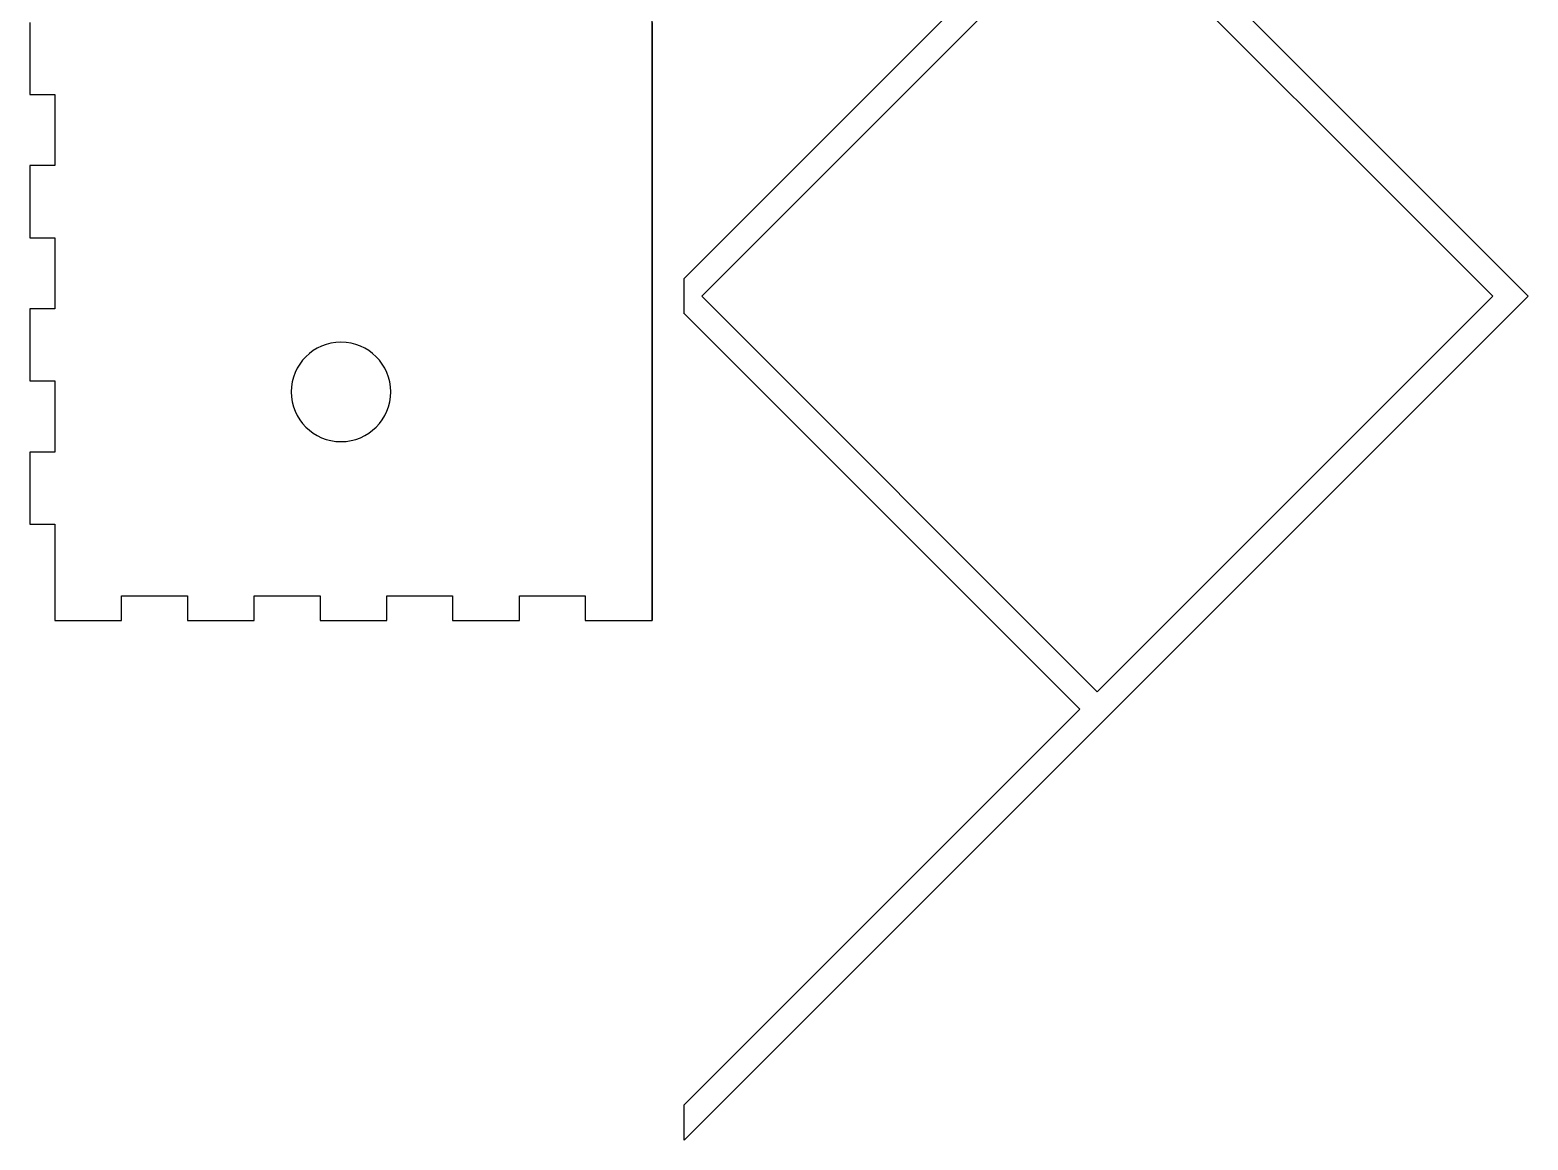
# Model space of a CAD drawing. Extents: x 0.2 to 23.8, y -15.9 to -0.1.
# Drawn here: x 16.29 to 23.82, y -15.24 to -9.66 of the extents above; entities that cross this region are included whole.
import ezdxf

# ---------------------------------------------------------------- set-up
doc = ezdxf.new("R2010")
doc.units = 0
doc.layers.add('LAYER_1', color=7, linetype='CONTINUOUS')

msp = doc.modelspace()

# ---------------------------------------------------------------- linework, layer by layer
at = {"layer": 'LAYER_1', "color": 250}
for points in [[(16.2856, -9.6188), (16.2856, -9.9812), (16.4106, -9.9812), (16.4106, -10.3388), (16.2856, -10.3388), (16.2856, -10.7012), (16.4106, -10.7012), (16.4106, -11.0588), (16.2856, -11.0588), (16.2856, -11.4212), (16.4106, -11.4212), (16.4106, -11.7788), (16.2856, -11.7788), (16.2856, -12.1412), (16.4106, -12.1412), (16.4106, -12.5012), (16.4106, -12.6262), (16.7463, -12.6262), (16.7463, -12.5012), (17.0772, -12.5012), (17.0772, -12.6262), (17.413, -12.6262), (17.413, -12.5012), (17.7439, -12.5012), (17.7439, -12.6262), (18.0796, -12.6262), (18.0796, -12.5012), (18.4106, -12.5012), (18.4106, -12.6262), (18.7463, -12.6262), (18.7463, -12.5012), (19.0772, -12.5012), (19.0772, -12.6262), (19.413, -12.6262), (19.413, -3.3738)], [(19.5747, -15.0605), (21.5634, -13.0718), (19.5747, -11.0831), (19.5744, -11.0833), (19.5744, -10.9058), (21.5627, -8.9175), (19.5744, -6.9293), (19.5744, -6.752), (23.8171, -10.9947), (19.5744, -15.2373), (19.5744, -15.0603), (19.5747, -15.0605)], [(21.6514, -12.9838), (23.6402, -10.995), (21.6514, -9.0063), (19.6627, -10.995), (21.6514, -12.9838)], [(19.413, -9.6188), (19.413, -9.9812), (19.413, -10.3388), (19.413, -10.7012), (19.413, -11.0588), (19.413, -11.4212), (19.413, -11.7788), (19.413, -12.1412), (19.413, -12.5012), (19.413, -12.6262)]]:
    msp.add_lwpolyline(points, dxfattribs=at)
msp.add_open_spline([(18.0993, -11.4764), (18.0993, -11.6145), (17.9873, -11.7264), (17.8493, -11.7264), (17.7112, -11.7264), (17.5993, -11.6145), (17.5993, -11.4764), (17.5993, -11.3383), (17.7112, -11.2264), (17.8493, -11.2264), (17.9873, -11.2264), (18.0993, -11.3383), (18.0993, -11.4764)], degree=3, knots=[0, 0, 0, 0, 1, 1, 1, 2, 2, 2, 3, 3, 3, 4, 4, 4, 4], dxfattribs=at)

doc.saveas('drawing.dxf')
